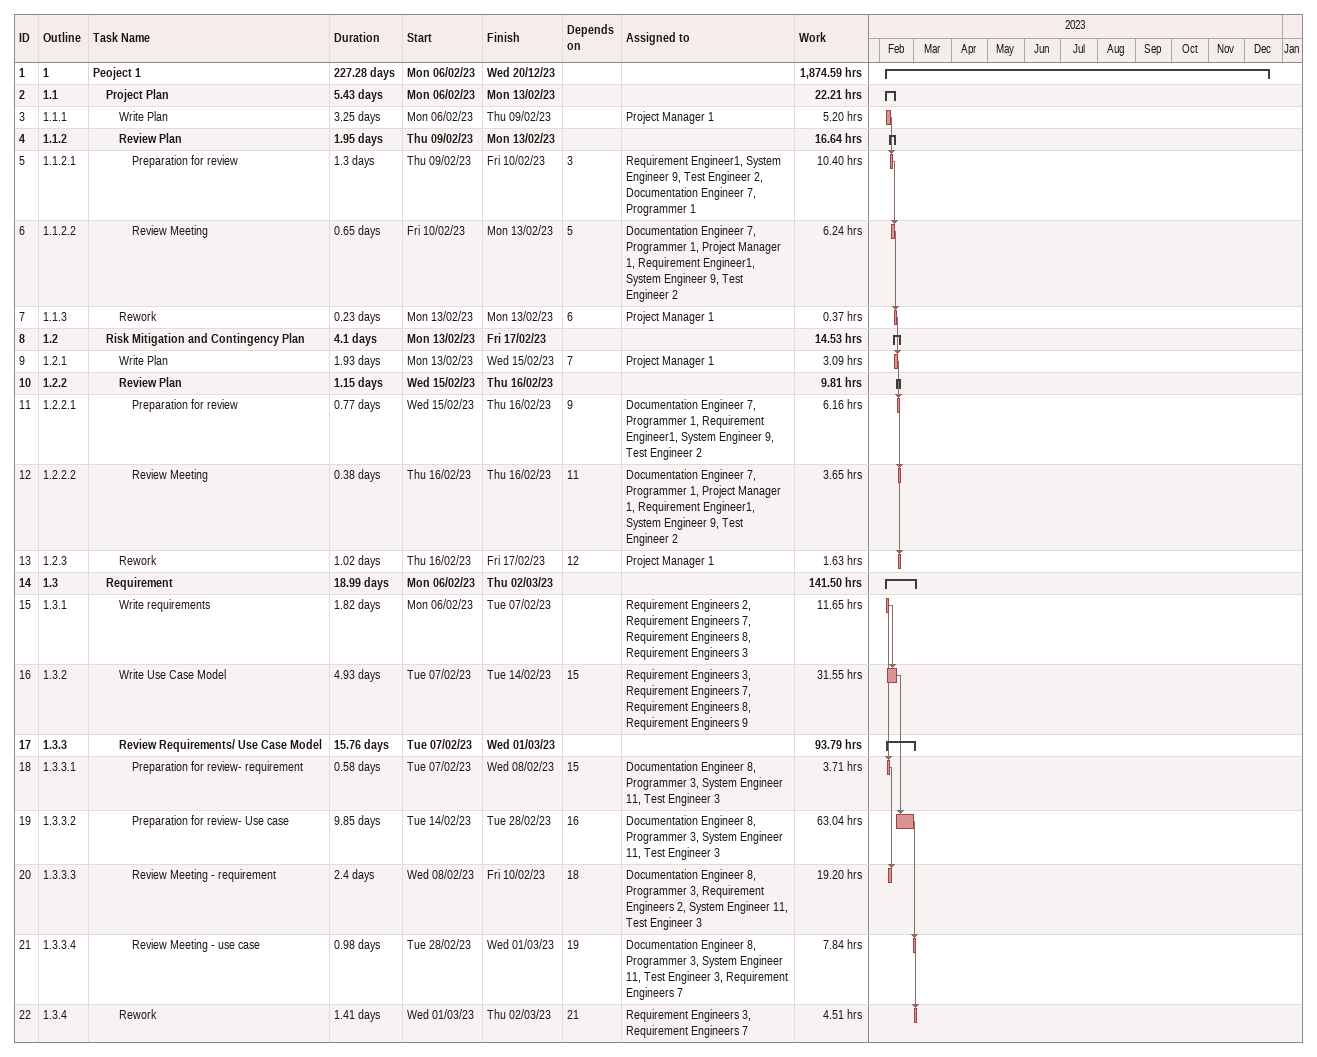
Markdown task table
| ID | WBS | Task | Duration | Start | Finish | Predecessors | Resources | Work (h) |
|---|---|---|---|---|---|---|---|---|
| 1 | 1 | **Peoject 1** | 227.28d | 2023-02-06 | 2023-12-20 |  |  | 1874.59 |
| 2 | 1.1 | **Project Plan** | 5.43d | 2023-02-06 | 2023-02-13 |  |  | 22.21 |
| 3 | 1.1.1 | Write Plan | 3.25d | 2023-02-06 | 2023-02-09 |  | Project Manager 1 | 5.20 |
| 4 | 1.1.2 | **Review Plan** | 1.95d | 2023-02-09 | 2023-02-13 |  |  | 16.64 |
| 5 | 1.1.2.1 | Preparation for review | 1.3d | 2023-02-09 | 2023-02-10 | 3 | Requirement Engineer1, System Engineer 9, Test Engineer 2, Documentation Engineer 7, Programmer 1 | 10.40 |
| 6 | 1.1.2.2 | Review Meeting | 0.65d | 2023-02-10 | 2023-02-13 | 5 | Documentation Engineer 7, Programmer 1, Project Manager 1, Requirement Engineer1, System Engineer 9, Test Engineer 2 | 6.24 |
| 7 | 1.1.3 | Rework | 0.23d | 2023-02-13 | 2023-02-13 | 6 | Project Manager 1 | 0.37 |
| 8 | 1.2 | **Risk Mitigation and Contingency Plan** | 4.1d | 2023-02-13 | 2023-02-17 |  |  | 14.53 |
| 9 | 1.2.1 | Write Plan | 1.93d | 2023-02-13 | 2023-02-15 | 7 | Project Manager 1 | 3.09 |
| 10 | 1.2.2 | **Review Plan** | 1.15d | 2023-02-15 | 2023-02-16 |  |  | 9.81 |
| 11 | 1.2.2.1 | Preparation for review | 0.77d | 2023-02-15 | 2023-02-16 | 9 | Documentation Engineer 7, Programmer 1, Requirement Engineer1, System Engineer 9, Test Engineer 2 | 6.16 |
| 12 | 1.2.2.2 | Review Meeting | 0.38d | 2023-02-16 | 2023-02-16 | 11 | Documentation Engineer 7, Programmer 1, Project Manager 1, Requirement Engineer1, System Engineer 9, Test Engineer 2 | 3.65 |
| 13 | 1.2.3 | Rework | 1.02d | 2023-02-16 | 2023-02-17 | 12 | Project Manager 1 | 1.63 |
| 14 | 1.3 | **Requirement** | 18.99d | 2023-02-06 | 2023-03-02 |  |  | 141.50 |
| 15 | 1.3.1 | Write requirements | 1.82d | 2023-02-06 | 2023-02-07 |  | Requirement Engineers 2, Requirement Engineers 7, Requirement Engineers 8, Requirement Engineers 3 | 11.65 |
| 16 | 1.3.2 | Write Use Case Model | 4.93d | 2023-02-07 | 2023-02-14 | 15 | Requirement Engineers 3, Requirement Engineers 7, Requirement Engineers 8, Requirement Engineers 9 | 31.55 |
| 17 | 1.3.3 | **Review Requirements/ Use Case Model** | 15.76d | 2023-02-07 | 2023-03-01 |  |  | 93.79 |
| 18 | 1.3.3.1 | Preparation for review- requirement | 0.58d | 2023-02-07 | 2023-02-08 | 15 | Documentation Engineer 8, Programmer 3, System Engineer 11, Test Engineer 3 | 3.71 |
| 19 | 1.3.3.2 | Preparation for review- Use case | 9.85d | 2023-02-14 | 2023-02-28 | 16 | Documentation Engineer 8, Programmer 3, System Engineer 11, Test Engineer 3 | 63.04 |
| 20 | 1.3.3.3 | Review Meeting - requirement | 2.4d | 2023-02-08 | 2023-02-10 | 18 | Documentation Engineer 8, Programmer 3, Requirement Engineers 2, System Engineer 11, Test Engineer 3 | 19.20 |
| 21 | 1.3.3.4 | Review Meeting - use case | 0.98d | 2023-02-28 | 2023-03-01 | 19 | Documentation Engineer 8, Programmer 3, System Engineer 11, Test Engineer 3, Requirement Engineers 7 | 7.84 |
| 22 | 1.3.4 | Rework | 1.41d | 2023-03-01 | 2023-03-02 | 21 | Requirement Engineers 3, Requirement Engineers 7 | 4.51 |
